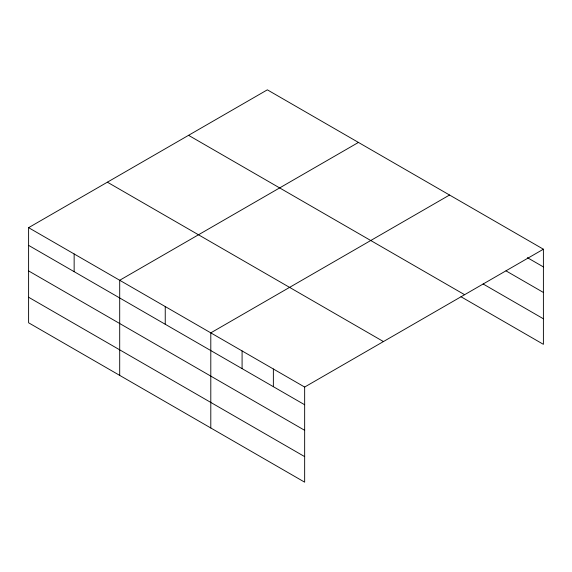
<?xml version="1.0" encoding="UTF-8"?>
<svg xmlns="http://www.w3.org/2000/svg" width="572" height="572" viewBox="0 0 572 572"><rect width="100%" height="100%" fill="white"/><g stroke="black" fill="none" stroke-linecap="round" stroke-linejoin="round"><path stroke-width="0.86" d="M304.654 430.301L304.654 387.051L28.6 227.67L28.6 322.787L304.654 482.167L304.654 430.301L28.6 270.921M28.6 227.67L267.346 89.833L543.4 249.213L543.4 344.33L460.989 296.746M358.444 142.428L119.698 280.266L119.698 375.382M449.542 195.023L210.796 332.861L210.796 427.978M304.654 387.051L543.4 249.213M527.377 257.665L543.4 266.917M506.013 270.871L543.4 292.456M483.118 283.977L543.4 318.783M188.56 135.321L464.614 294.702M107.386 182.189L383.44 341.563M28.6 245.374L304.654 404.754M28.6 297.24L304.654 456.62M273.366 368.99L273.366 386.686M242.085 350.929L242.085 368.625M165.244 306.563L165.244 324.267M74.145 253.968L74.145 271.671"/></g></svg>
